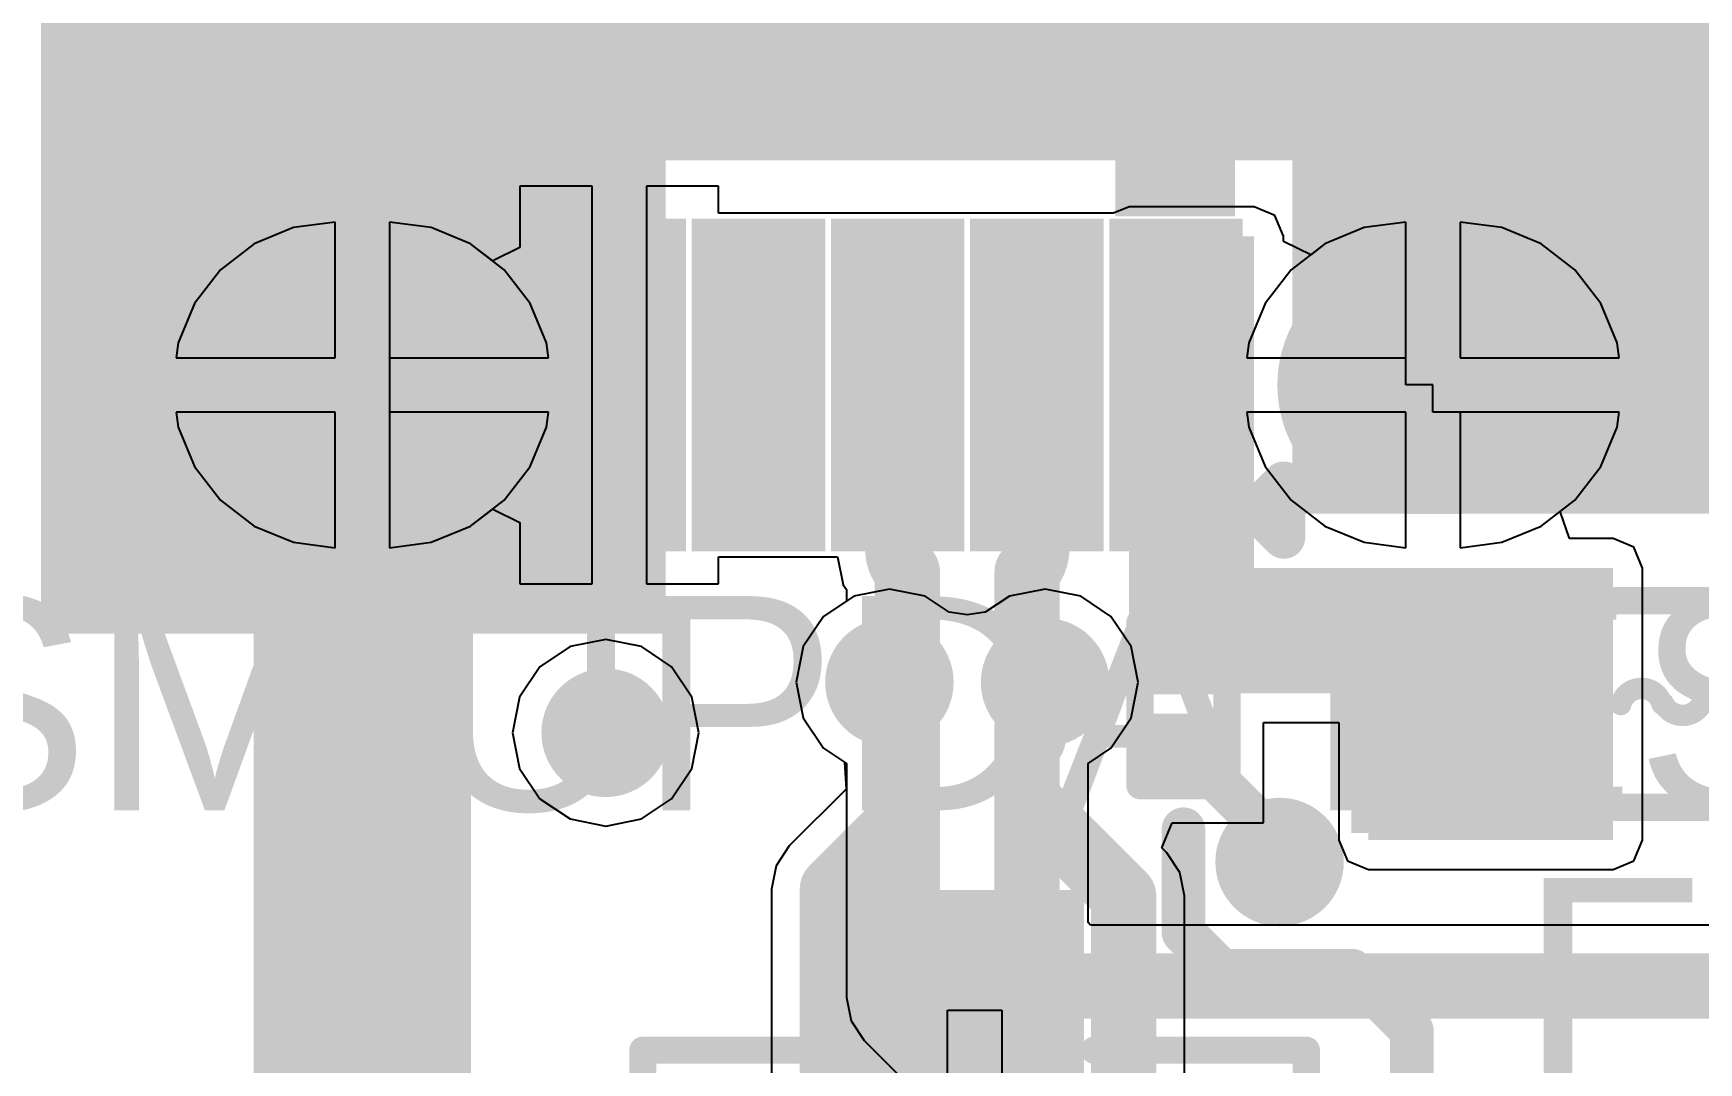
# Model space of a CAD drawing. Header units: millimetres. Extents: x -0.27 to 4.7, y -0.39 to 2.83.
# Drawn here: x 0.1525 to 0.4587, y 2.4551 to 2.6443 of the extents above; entities that cross this region are included whole.
import ezdxf

# ---------------------------------------------------------------- set-up
doc = ezdxf.new("R2010")
doc.units = ezdxf.units.MM
doc.header["$MEASUREMENT"] = 0
for name, color, linetype in [('BottomLayer', 5, 'Continuous'), ('BottomSolder', 6, 'Continuous'), ('MultiLayer', 9, 'Continuous'), ('PadHoleLayer', 156, 'Continuous'), ('TopLayer', 1, 'Continuous'), ('TopOverlay', 2, 'Continuous'), ('TopPaste', 8, 'Continuous'), ('TopSolder', 216, 'Continuous'), ('ViaHoleLayer', 16, 'Continuous')]:
    doc.layers.add(name, color=color, linetype=linetype)
doc.styles.add('Arial', font='', dxfattribs={"height": 0.2})
doc.styles.get('Arial').set_extended_font_data('Arial')

# ---------------------------------------------------------------- blocks, each defined once
blk = doc.blocks.new('10118194_0001LF__126')
at = {"layer": 'BottomLayer'}
h = blk.add_hatch(color=5, dxfattribs=at)
edge = h.paths.add_edge_path()
edge.add_arc((-0.0935039, -3.013427146321934e-19), 0.019685, 270, 450)
edge.add_line((-0.0935039, 0.019685), (-0.1033465, 0.019685))
edge.add_arc((-0.1033465, 3.013427146321934e-19), 0.019685, 90, 270)
edge.add_line((-0.1033465, -0.019685), (-0.0935039, -0.019685))
h = blk.add_hatch(color=5, dxfattribs=at)
edge = h.paths.add_edge_path()
edge.add_arc((0.1033465, -3.013427146321934e-19), 0.019685, 270, 450)
edge.add_line((0.1033465, 0.019685), (0.0935039, 0.019685))
edge.add_arc((0.0935039, 3.013427146321934e-19), 0.019685, 90, 270)
edge.add_line((0.0935039, -0.019685), (0.1033465, -0.019685))
at = {"layer": 'BottomSolder'}
h = blk.add_hatch(color=6, dxfattribs=at)
edge = h.paths.add_edge_path()
edge.add_arc((-0.0935039, -3.013427146321934e-19), 0.023685, 270, 450)
edge.add_line((-0.0935039, 0.023685), (-0.1033465, 0.023685))
edge.add_arc((-0.1033465, 3.013427146321934e-19), 0.023685, 90, 270)
edge.add_line((-0.1033465, -0.023685), (-0.0935039, -0.023685))
h = blk.add_hatch(color=6, dxfattribs=at)
edge = h.paths.add_edge_path()
edge.add_arc((0.1033465, -3.013427146321934e-19), 0.023685, 270, 450)
edge.add_line((0.1033465, 0.023685), (0.0935039, 0.023685))
edge.add_arc((0.0935039, 3.013427146321934e-19), 0.023685, 90, 270)
edge.add_line((0.0935039, -0.023685), (0.1033465, -0.023685))
at = {"layer": 'MultiLayer'}
h = blk.add_hatch(color=9, dxfattribs=at)
edge = h.paths.add_edge_path()
edge.add_arc((-0.0935039, -3.013427146321934e-19), 0.019685, 270, 450)
edge.add_line((-0.0935039, 0.019685), (-0.1033465, 0.019685))
edge.add_arc((-0.1033465, 3.013427146321934e-19), 0.019685, 90, 270)
edge.add_line((-0.1033465, -0.019685), (-0.0935039, -0.019685))
h = blk.add_hatch(color=9, dxfattribs=at)
edge = h.paths.add_edge_path()
edge.add_arc((0.1033465, -3.013427146321934e-19), 0.019685, 270, 450)
edge.add_line((0.1033465, 0.019685), (0.0935039, 0.019685))
edge.add_arc((0.0935039, 3.013427146321934e-19), 0.019685, 90, 270)
edge.add_line((0.0935039, -0.019685), (0.1033465, -0.019685))
at = {"layer": 'PadHoleLayer'}
h = blk.add_hatch(color=156, dxfattribs=at)
edge = h.paths.add_edge_path()
edge.add_arc((-0.0925196, -7.232274137044609e-19), 0.0108267, 270, 450)
edge.add_line((-0.0925196, 0.0108267), (-0.1043308, 0.0108267))
edge.add_arc((-0.1043308, 7.232274137044609e-19), 0.0108267, 90, 270)
edge.add_line((-0.1043308, -0.0108267), (-0.0925196, -0.0108267))
h = blk.add_hatch(color=156, dxfattribs=at)
edge = h.paths.add_edge_path()
edge.add_arc((0.1043308, -7.232274137044609e-19), 0.0108267, 270, 450)
edge.add_line((0.1043308, 0.0108267), (0.0925196, 0.0108267))
edge.add_arc((0.0925196, 7.232274137044609e-19), 0.0108267, 90, 270)
edge.add_line((0.0925196, -0.0108267), (0.1043308, -0.0108267))
at = {"layer": 'TopLayer'}
for points in [[(-0.0594488, 0.0265748), (-0.0429134, 0.0265748), (-0.0429134, -0.0265748), (-0.0594488, -0.0265748)], [(-0.0338582, 0.0265748), (-0.0173228, 0.0265748), (-0.0173228, -0.0265748), (-0.0338582, -0.0265748)], [(-0.0082677, 0.0265748), (0.0082677, 0.0265748), (0.0082677, -0.0265748), (-0.0082677, -0.0265748)], [(0.0173229, 0.0265748), (0.0338583, 0.0265748), (0.0338583, -0.0265748), (0.0173229, -0.0265748)], [(0.0429134, 0.0265748), (0.0594488, 0.0265748), (0.0594488, -0.0265748), (0.0429134, -0.0265748)]]:
    blk.add_hatch(color=1, dxfattribs=at).paths.add_polyline_path(points)
h = blk.add_hatch(color=1, dxfattribs=at)
edge = h.paths.add_edge_path()
edge.add_arc((-0.0935039, -3.013427146321934e-19), 0.019685, 270, 450)
edge.add_line((-0.0935039, 0.019685), (-0.1033465, 0.019685))
edge.add_arc((-0.1033465, 3.013427146321934e-19), 0.019685, 90, 270)
edge.add_line((-0.1033465, -0.019685), (-0.0935039, -0.019685))
h = blk.add_hatch(color=1, dxfattribs=at)
edge = h.paths.add_edge_path()
edge.add_arc((0.1033465, -3.013427146321934e-19), 0.019685, 270, 450)
edge.add_line((0.1033465, 0.019685), (0.0935039, 0.019685))
edge.add_arc((0.0935039, 3.013427146321934e-19), 0.019685, 90, 270)
edge.add_line((0.0935039, -0.019685), (0.1033465, -0.019685))
at = {"layer": 'TopOverlay'}
blk.add_hatch(color=2, dxfattribs=at).paths.add_polyline_path([(-0.062, -0.042), (-0.04, -0.042), (-0.04, -0.031), (-0.062, -0.031)])
at = {"layer": 'TopPaste'}
for points in [[(-0.0594488, 0.0265748), (-0.0429134, 0.0265748), (-0.0429134, -0.0265748), (-0.0594488, -0.0265748)], [(-0.0338582, 0.0265748), (-0.0173228, 0.0265748), (-0.0173228, -0.0265748), (-0.0338582, -0.0265748)], [(-0.0082677, 0.0265748), (0.0082677, 0.0265748), (0.0082677, -0.0265748), (-0.0082677, -0.0265748)], [(0.0173229, 0.0265748), (0.0338583, 0.0265748), (0.0338583, -0.0265748), (0.0173229, -0.0265748)], [(0.0429134, 0.0265748), (0.0594488, 0.0265748), (0.0594488, -0.0265748), (0.0429134, -0.0265748)]]:
    blk.add_hatch(color=8, dxfattribs=at).paths.add_polyline_path(points)
at = {"layer": 'TopSolder'}
for points in [[(-0.0634488, 0.0305748), (-0.0389134, 0.0305748), (-0.0389134, -0.0305748), (-0.0634488, -0.0305748)], [(-0.0378582, 0.0305748), (-0.0133228, 0.0305748), (-0.0133228, -0.0305748), (-0.0378582, -0.0305748)], [(-0.0122677, 0.0305748), (0.0122677, 0.0305748), (0.0122677, -0.0305748), (-0.0122677, -0.0305748)], [(0.0133229, 0.0305748), (0.0378583, 0.0305748), (0.0378583, -0.0305748), (0.0133229, -0.0305748)], [(0.0389134, 0.0305748), (0.0634488, 0.0305748), (0.0634488, -0.0305748), (0.0389134, -0.0305748)]]:
    blk.add_hatch(color=216, dxfattribs=at).paths.add_polyline_path(points)
h = blk.add_hatch(color=216, dxfattribs=at)
edge = h.paths.add_edge_path()
edge.add_arc((-0.0935039, -3.013427146321934e-19), 0.023685, 270, 450)
edge.add_line((-0.0935039, 0.023685), (-0.1033465, 0.023685))
edge.add_arc((-0.1033465, 3.013427146321934e-19), 0.023685, 90, 270)
edge.add_line((-0.1033465, -0.023685), (-0.0935039, -0.023685))
h = blk.add_hatch(color=216, dxfattribs=at)
edge = h.paths.add_edge_path()
edge.add_arc((0.1033465, -3.013427146321934e-19), 0.023685, 270, 450)
edge.add_line((0.1033465, 0.023685), (0.0935039, 0.023685))
edge.add_arc((0.0935039, 3.013427146321934e-19), 0.023685, 90, 270)
edge.add_line((0.0935039, -0.023685), (0.1033465, -0.023685))
at = {"layer": 'TopOverlay'}
for points, const_width in [([(-0.066, 0.023), (-0.071, 0.028)], 0.007874), ([(-0.071, 0.028), (-0.071, 0.018)], 0.007874), ([(-0.066, 0.023), (-0.071, 0.018)], 0.007874), ([(-0.138, 0), (-0.138, -0.061)], 0.005), ([(0.138, 0), (0.138, -0.061)], 0.005)]:
    blk.add_lwpolyline(points, dxfattribs=dict(at, const_width=const_width))
for points, const_width in [([(-0.0729685, 0.028, 1), (-0.0690315, 0.028, 1)], 0.003937), ([(-0.0729685, 0.028, 1), (-0.0690315, 0.028, 1)], 0.003937), ([(-0.0679685, 0.023, 1), (-0.0640315, 0.023, 1)], 0.003937), ([(-0.0679685, 0.023, 1), (-0.0640315, 0.023, 1)], 0.003937), ([(-0.0729685, 0.018, 1), (-0.0690315, 0.018, 1)], 0.003937), ([(-0.0729685, 0.018, 1), (-0.0690315, 0.018, 1)], 0.003937), ([(-0.13925, 0, 1), (-0.13675, 0, 1)], 0.0025), ([(0.13675, 0, 1), (0.13925, 0, 1)], 0.0025), ([(-0.13925, -0.061, 1), (-0.13675, -0.061, 1)], 0.0025), ([(0.13675, -0.061, 1), (0.13925, -0.061, 1)], 0.0025)]:
    blk.add_lwpolyline(points, format="xyb", close=True, dxfattribs=dict(at, const_width=const_width))
blk = doc.blocks.new('F____0603_138')
at = {"layer": 'TopLayer'}
for points in [[(-0.01377945, -0.01968505), (-0.05314955, -0.01968505), (-0.05314955, 0.01968505), (-0.01377945, 0.01968505)], [(0.05314965, -0.01968505), (0.01377955, -0.01968505), (0.01377955, 0.01968505), (0.05314965, 0.01968505)]]:
    blk.add_hatch(color=1, dxfattribs=at).paths.add_polyline_path(points)
at = {"layer": 'TopPaste'}
for points in [[(-0.01377945, -0.01968505), (-0.05314955, -0.01968505), (-0.05314955, 0.01968505), (-0.01377945, 0.01968505)], [(0.05314965, -0.01968505), (0.01377955, -0.01968505), (0.01377955, 0.01968505), (0.05314965, 0.01968505)]]:
    blk.add_hatch(color=8, dxfattribs=at).paths.add_polyline_path(points)
at = {"layer": 'TopSolder'}
for points in [[(-0.009779450000000004, -0.02368505), (-0.05714955, -0.02368505), (-0.05714955, 0.02368505), (-0.009779449999999997, 0.02368505)], [(0.05714965, -0.02368505), (0.009779549999999996, -0.02368505), (0.009779550000000003, 0.02368505), (0.05714965, 0.02368505)]]:
    blk.add_hatch(color=216, dxfattribs=at).paths.add_polyline_path(points)
at = {"layer": 'TopOverlay', "const_width": 0.005}
for points in [[(-0.01, 0.019), (0.01, 0.019)], [(-0.01, -0.019), (0.01, -0.019)]]:
    blk.add_lwpolyline(points, dxfattribs=at)
at = {"layer": 'TopOverlay'}
for points, const_width in [([(-0.01125, 0.019, 1), (-0.00875, 0.019, 1)], 0.0025), ([(0.00875, 0.019, 1), (0.01125, 0.019, 1)], 0.0025), ([(0.0067423, 0.0018093, 1), (0.0087107, 0.0018093, 1)], 0.0019685), ([(-0.0085964, -0.0001008, 1), (-0.006628, -0.0001008, 1)], 0.0019685), ([(-0.0009842, 0, 1), (0.0009842, 0, 1)], 0.0019685), ([(-0.0007058, 7.75e-05, 1), (0.0012626, 7.75e-05, 1)], 0.0019685), ([(-0.01125, -0.019, 1), (-0.00875, -0.019, 1)], 0.0025), ([(0.00875, -0.019, 1), (0.01125, -0.019, 1)], 0.0025)]:
    blk.add_lwpolyline(points, format="xyb", close=True, dxfattribs=dict(at, const_width=const_width))
at = {"layer": 'TopOverlay', "const_width": 0.003937}
for points in [[(-0.0076122, -0.0001008, -0.7701644861592942), (0, 0)], [(0.0077265, 0.0018093, -0.7841168953440428), (0.0002784, 7.75e-05)]]:
    blk.add_lwpolyline(points, format="xyb", dxfattribs=at)
blk = doc.blocks.new('S___23_164')
at = {"layer": 'TopLayer'}
for points in [[(-0.01614175, 0.05748035), (0.01614175, 0.05748035), (0.01614175, 0.02125985), (-0.01614175, 0.02125985)], [(-0.05354335, -0.02125985), (-0.02125985, -0.02125985), (-0.02125985, -0.05748035), (-0.05354335, -0.05748035)], [(0.02125985, -0.02125985), (0.05354335, -0.02125985), (0.05354335, -0.05748035), (0.02125985, -0.05748035)]]:
    blk.add_hatch(color=1, dxfattribs=at).paths.add_polyline_path(points)
at = {"layer": 'TopPaste'}
for points in [[(-0.01614175, 0.05748035), (0.01614175, 0.05748035), (0.01614175, 0.02125985), (-0.01614175, 0.02125985)], [(-0.05354335, -0.02125985), (-0.02125985, -0.02125985), (-0.02125985, -0.05748035), (-0.05354335, -0.05748035)], [(0.02125985, -0.02125985), (0.05354335, -0.02125985), (0.05354335, -0.05748035), (0.02125985, -0.05748035)]]:
    blk.add_hatch(color=8, dxfattribs=at).paths.add_polyline_path(points)
at = {"layer": 'TopSolder'}
for points in [[(-0.02014175, 0.06148035), (0.02014175, 0.06148035), (0.02014175, 0.01725985), (-0.02014175, 0.01725985)], [(-0.05754335, -0.01725985), (-0.01725985, -0.01725985), (-0.01725985, -0.06148035), (-0.05754335, -0.06148035)], [(0.01725985, -0.01725985), (0.05754335, -0.01725985), (0.05754335, -0.06148035), (0.01725985, -0.06148035)]]:
    blk.add_hatch(color=216, dxfattribs=at).paths.add_polyline_path(points)
at = {"layer": 'TopOverlay', "const_width": 0.005}
for points in [[(-0.061, 0.032), (-0.022, 0.032)], [(-0.061, -0.023), (-0.061, 0.032)], [(0.022, 0.032), (0.061, 0.032)], [(0.061, -0.023), (0.061, 0.032)], [(-0.013, -0.031), (0.013, -0.031)], [(-0.066, -0.051), (-0.066, -0.041)], [(-0.066, -0.041), (-0.061, -0.046)], [(-0.066, -0.051), (-0.061, -0.046)]]:
    blk.add_lwpolyline(points, dxfattribs=at)
at = {"layer": 'TopOverlay', "const_width": 0.0025}
for points in [[(-0.06225, 0.032, 1), (-0.05975, 0.032, 1)], [(-0.06225, 0.032, 1), (-0.05975, 0.032, 1)], [(-0.02325, 0.032, 1), (-0.02075, 0.032, 1)], [(0.02075, 0.032, 1), (0.02325, 0.032, 1)], [(0.05975, 0.032, 1), (0.06225, 0.032, 1)], [(0.05975, 0.032, 1), (0.06225, 0.032, 1)], [(-0.06225, -0.023, 1), (-0.05975, -0.023, 1)], [(0.05975, -0.023, 1), (0.06225, -0.023, 1)], [(-0.01425, -0.031, 1), (-0.01175, -0.031, 1)], [(0.01175, -0.031, 1), (0.01425, -0.031, 1)], [(-0.06725, -0.041, 1), (-0.06475, -0.041, 1)], [(-0.06725, -0.041, 1), (-0.06475, -0.041, 1)], [(-0.06225, -0.046, 1), (-0.05975, -0.046, 1)], [(-0.06225, -0.046, 1), (-0.05975, -0.046, 1)], [(-0.06725, -0.051, 1), (-0.06475, -0.051, 1)], [(-0.06725, -0.051, 1), (-0.06475, -0.051, 1)]]:
    blk.add_lwpolyline(points, format="xyb", close=True, dxfattribs=at)
blk = doc.blocks.new('DSN0603_2_166')
at = {"layer": 'TopLayer'}
for points in [[(-0.011811, 0.0047244), (-0.003937, 0.0047244), (-0.003937, -0.0047244), (-0.011811, -0.0047244)], [(0.003937, 0.0047244), (0.011811, 0.0047244), (0.011811, -0.0047244), (0.003937, -0.0047244)]]:
    blk.add_hatch(color=1, dxfattribs=at).paths.add_polyline_path(points)
at = {"layer": 'TopPaste'}
for points in [[(-0.011811, 0.0047244), (-0.003937, 0.0047244), (-0.003937, -0.0047244), (-0.011811, -0.0047244)], [(0.003937, 0.0047244), (0.011811, 0.0047244), (0.011811, -0.0047244), (0.003937, -0.0047244)]]:
    blk.add_hatch(color=8, dxfattribs=at).paths.add_polyline_path(points)
at = {"layer": 'TopSolder'}
for points in [[(-0.0139764, 0.0068898), (-0.0017716, 0.0068898), (-0.0017716, -0.0068898), (-0.0139764, -0.0068898)], [(0.0017716, 0.0068898), (0.0139764, 0.0068898), (0.0139764, -0.0068898), (0.0017716, -0.0068898)]]:
    blk.add_hatch(color=216, dxfattribs=at).paths.add_polyline_path(points)
at = {"layer": 'TopOverlay', "const_width": 0.005}
for points in [[(-0.015, 0.008), (0.015, 0.008)], [(-0.015, 0.008), (-0.015, -0.008)], [(0.015, 0.008), (0.015, -0.008)], [(-0.015, -0.008), (0.015, -0.008)]]:
    blk.add_lwpolyline(points, dxfattribs=at)
at = {"layer": 'TopOverlay', "const_width": 0.0025}
for points in [[(-0.01625, 0.008, 1), (-0.01375, 0.008, 1)], [(-0.01625, 0.008, 1), (-0.01375, 0.008, 1)], [(0.01375, 0.008, 1), (0.01625, 0.008, 1)], [(0.01375, 0.008, 1), (0.01625, 0.008, 1)], [(-0.01625, -0.008, 1), (-0.01375, -0.008, 1)], [(-0.01625, -0.008, 1), (-0.01375, -0.008, 1)], [(0.01375, -0.008, 1), (0.01625, -0.008, 1)], [(0.01375, -0.008, 1), (0.01625, -0.008, 1)]]:
    blk.add_lwpolyline(points, format="xyb", close=True, dxfattribs=at)

msp = doc.modelspace()

# ---------------------------------------------------------------- hatches: boundary and pattern name
at = {"layer": 'BottomLayer'}
h = msp.add_hatch(color=5, dxfattribs=at)
edge = h.paths.add_edge_path()
edge.add_arc((0.3099368, 2.525), 0.011811, 0, 360)
h = msp.add_hatch(color=5, dxfattribs=at)
edge = h.paths.add_edge_path()
edge.add_arc((0.3385588, 2.525), 0.011811, 0, 360)
h = msp.add_hatch(color=5, dxfattribs=at)
edge = h.paths.add_edge_path()
edge.add_arc((0.2577712, 2.5157166), 0.011811, 0, 360)
h = msp.add_hatch(color=5, dxfattribs=at)
edge = h.paths.add_edge_path()
edge.add_arc((0.381679, 2.4919705), 0.011811, 0, 360)
at = {"layer": 'BottomSolder'}
h = msp.add_hatch(color=6, dxfattribs=at)
edge = h.paths.add_edge_path()
edge.add_arc((0.3099368, 2.525), 0.0059055, 0, 360)
h = msp.add_hatch(color=6, dxfattribs=at)
edge = h.paths.add_edge_path()
edge.add_arc((0.3385588, 2.525), 0.0059055, 0, 360)
h = msp.add_hatch(color=6, dxfattribs=at)
edge = h.paths.add_edge_path()
edge.add_arc((0.2577712, 2.5157166), 0.0059055, 0, 360)
h = msp.add_hatch(color=6, dxfattribs=at)
edge = h.paths.add_edge_path()
edge.add_arc((0.381679, 2.4919705), 0.0059055, 0, 360)
at = {"layer": 'TopLayer'}
for points in [[(0.1539722, 2.6209486), (0.557, 2.6209486), (0.557, 2.7099486), (0.1539722, 2.7099486)], [(0.1539722, 2.5339486), (0.2688226, 2.5339486), (0.2688226, 2.6349486), (0.1539722, 2.6349486)], [(0.557, 2.6349486), (0.3840272, 2.6349486), (0.3840272, 2.556), (0.557, 2.556)], [(0.354, 2.536), (0.377, 2.536), (0.377, 2.607), (0.354, 2.607)], [(0.357, 2.525), (0.377, 2.525), (0.377, 2.606), (0.357, 2.606)], [(0.443, 2.523), (0.443, 2.546), (0.356, 2.546), (0.356, 2.523)], [(0.443, 2.545), (0.398, 2.545), (0.398, 2.496), (0.443, 2.496)]]:
    msp.add_hatch(color=1, dxfattribs=at).paths.add_polyline_path(points)
h = msp.add_hatch(color=1, dxfattribs=at)
edge = h.paths.add_edge_path()
edge.add_arc((0.3099368, 2.525), 0.011811, 0, 360)
h = msp.add_hatch(color=1, dxfattribs=at)
edge = h.paths.add_edge_path()
edge.add_arc((0.3385588, 2.525), 0.011811, 0, 360)
h = msp.add_hatch(color=1, dxfattribs=at)
edge = h.paths.add_edge_path()
edge.add_arc((0.2577712, 2.5157166), 0.011811, 0, 360)
h = msp.add_hatch(color=1, dxfattribs=at)
edge = h.paths.add_edge_path()
edge.add_arc((0.381679, 2.4919705), 0.011811, 0, 360)
at = {"layer": 'TopSolder'}
h = msp.add_hatch(color=216, dxfattribs=at)
edge = h.paths.add_edge_path()
edge.add_arc((0.3099368, 2.525), 0.0059055, 0, 360)
h = msp.add_hatch(color=216, dxfattribs=at)
edge = h.paths.add_edge_path()
edge.add_arc((0.3385588, 2.525), 0.0059055, 0, 360)
h = msp.add_hatch(color=216, dxfattribs=at)
edge = h.paths.add_edge_path()
edge.add_arc((0.2577712, 2.5157166), 0.0059055, 0, 360)
h = msp.add_hatch(color=216, dxfattribs=at)
edge = h.paths.add_edge_path()
edge.add_arc((0.381679, 2.4919705), 0.0059055, 0, 360)
at = {"layer": 'ViaHoleLayer'}
h = msp.add_hatch(color=16, dxfattribs=at)
edge = h.paths.add_edge_path()
edge.add_arc((0.3099368, 2.525), 0.0059055, 0, 360)
h = msp.add_hatch(color=16, dxfattribs=at)
edge = h.paths.add_edge_path()
edge.add_arc((0.3385588, 2.525), 0.0059055, 0, 360)
h = msp.add_hatch(color=16, dxfattribs=at)
edge = h.paths.add_edge_path()
edge.add_arc((0.2577712, 2.5157166), 0.0059055, 0, 360)
h = msp.add_hatch(color=16, dxfattribs=at)
edge = h.paths.add_edge_path()
edge.add_arc((0.381679, 2.4919705), 0.0059055, 0, 360)

# ---------------------------------------------------------------- linework, layer by layer
at = {"layer": 'BottomLayer'}
for p, q in [((0.2080274, 2.6095803), (0.2003566, 2.6085704)), ((0.2080274, 2.5846495), (0.2080274, 2.6095803)), ((0.225698, 2.6085704), (0.2180274, 2.6095802)), ((0.2180274, 2.6095802), (0.2180274, 2.5846495)), ((0.4048778, 2.6095803), (0.397207, 2.6085704)), ((0.4048778, 2.5846495), (0.4048778, 2.6095803)), ((0.4225484, 2.6085704), (0.4148778, 2.6095802)), ((0.4148778, 2.6095802), (0.4148778, 2.5846495)), ((0.2003566, 2.6085704), (0.1931354, 2.6055792)), ((0.2329192, 2.6055792), (0.225698, 2.6085704)), ((0.397207, 2.6085704), (0.3899858, 2.6055792)), ((0.4297696, 2.6055792), (0.4225484, 2.6085704)), ((0.1931354, 2.6055792), (0.1869344, 2.600821)), ((0.2391202, 2.600821), (0.2329192, 2.6055792)), ((0.3899858, 2.6055792), (0.3837848, 2.600821)), ((0.4359706, 2.600821), (0.4297696, 2.6055792)), ((0.1869344, 2.600821), (0.1821762, 2.59462)), ((0.2438784, 2.59462), (0.2391202, 2.600821)), ((0.3837848, 2.600821), (0.3790266, 2.59462)), ((0.4407288, 2.59462), (0.4359706, 2.600821)), ((0.1821762, 2.59462), (0.179185, 2.5873988)), ((0.2468696, 2.5873988), (0.2438784, 2.59462)), ((0.3790266, 2.59462), (0.3760354, 2.5873988)), ((0.44372, 2.5873988), (0.4407288, 2.59462)), ((0.179185, 2.5873988), (0.1788231, 2.5846495)), ((0.2472315, 2.5846495), (0.2468696, 2.5873988)), ((0.3760354, 2.5873988), (0.3756735, 2.5846495)), ((0.4440819, 2.5846495), (0.44372, 2.5873988)), ((0.1788231, 2.5846495), (0.2080274, 2.5846495)), ((0.2180274, 2.5846495), (0.2472315, 2.5846495)), ((0.3756735, 2.5846495), (0.4048778, 2.5846495)), ((0.4148778, 2.5846495), (0.4440819, 2.5846495)), ((0.2080274, 2.5746495), (0.178823, 2.5746495)), ((0.178823, 2.5746495), (0.179185, 2.5719)), ((0.2080274, 2.5497185), (0.2080274, 2.5746495)), ((0.2472316, 2.5746495), (0.2180274, 2.5746495)), ((0.2180274, 2.5746495), (0.2180274, 2.5497186)), ((0.2468696, 2.5719), (0.2472316, 2.5746495)), ((0.4048778, 2.5746495), (0.3756734, 2.5746495)), ((0.3756734, 2.5746495), (0.3760354, 2.5719)), ((0.4048778, 2.5497185), (0.4048778, 2.5746495)), ((0.444082, 2.5746495), (0.4148778, 2.5746495)), ((0.4148778, 2.5746495), (0.4148778, 2.5497186)), ((0.44372, 2.5719), (0.444082, 2.5746495)), ((0.179185, 2.5719), (0.1821762, 2.5646788)), ((0.2438784, 2.5646788), (0.2468696, 2.5719)), ((0.3760354, 2.5719), (0.3790266, 2.5646788)), ((0.4407288, 2.5646788), (0.44372, 2.5719)), ((0.1821762, 2.5646788), (0.1869344, 2.5584778)), ((0.2391202, 2.5584778), (0.2438784, 2.5646788)), ((0.3790266, 2.5646788), (0.3837848, 2.5584778)), ((0.4359706, 2.5584778), (0.4407288, 2.5646788)), ((0.1869344, 2.5584778), (0.1931354, 2.5537196)), ((0.2329192, 2.5537196), (0.2391202, 2.5584778)), ((0.3837848, 2.5584778), (0.3899858, 2.5537196)), ((0.4297696, 2.5537196), (0.4359706, 2.5584778)), ((0.1931354, 2.5537196), (0.2003566, 2.5507284)), ((0.225698, 2.5507284), (0.2329192, 2.5537196)), ((0.3899858, 2.5537196), (0.397207, 2.5507284)), ((0.4225484, 2.5507284), (0.4297696, 2.5537196)), ((0.2003566, 2.5507284), (0.2080274, 2.5497185)), ((0.2180274, 2.5497186), (0.225698, 2.5507284)), ((0.397207, 2.5507284), (0.4048778, 2.5497185)), ((0.4148778, 2.5497186), (0.4225484, 2.5507284)), ((0.3099368, 2.5421403), (0.3033775, 2.5408356)), ((0.3164961, 2.5408356), (0.3099368, 2.5421403)), ((0.3385588, 2.5421403), (0.3319995, 2.5408356)), ((0.3451181, 2.5408356), (0.3385588, 2.5421403)), ((0.3033775, 2.5408356), (0.2978168, 2.53712)), ((0.3209289, 2.5378737), (0.3164961, 2.5408356)), ((0.3319995, 2.5408356), (0.3275667, 2.5378737)), ((0.3506788, 2.53712), (0.3451181, 2.5408356)), ((0.2978168, 2.53712), (0.2941012, 2.5315593)), ((0.3242478, 2.5374197), (0.3209289, 2.5378737)), ((0.3275667, 2.5378737), (0.3242478, 2.5374197)), ((0.3543944, 2.5315593), (0.3506788, 2.53712)), ((0.2577712, 2.5328569), (0.2512119, 2.5315522)), ((0.2643305, 2.5315522), (0.2577712, 2.5328569)), ((0.2512119, 2.5315522), (0.2456512, 2.5278366)), ((0.2698912, 2.5278366), (0.2643305, 2.5315522)), ((0.2941012, 2.5315593), (0.2927965, 2.525)), ((0.3556991, 2.525), (0.3543944, 2.5315593)), ((0.2456512, 2.5278366), (0.2419356, 2.5222759)), ((0.2736068, 2.5222759), (0.2698912, 2.5278366)), ((0.2927965, 2.525), (0.2941012, 2.5184407)), ((0.3543944, 2.5184407), (0.3556991, 2.525)), ((0.2419356, 2.5222759), (0.2406309, 2.5157166)), ((0.2749115, 2.5157166), (0.2736068, 2.5222759)), ((0.2941012, 2.5184407), (0.2978168, 2.51288)), ((0.3506788, 2.51288), (0.3543944, 2.5184407)), ((0.2406309, 2.5157166), (0.2419356, 2.5091573)), ((0.2736068, 2.5091573), (0.2749115, 2.5157166)), ((0.2978168, 2.51288), (0.3020323, 2.5100632)), ((0.3464633, 2.5100632), (0.3506788, 2.51288)), ((0.2419356, 2.5091573), (0.2456512, 2.5035966)), ((0.2698912, 2.5035966), (0.2736068, 2.5091573)), ((0.3020323, 2.5100632), (0.3020323, 2.4670769)), ((0.3464633, 2.4808347), (0.3464633, 2.5100632)), ((0.2456512, 2.5035966), (0.2512119, 2.499881)), ((0.2643305, 2.499881), (0.2698912, 2.5035966)), ((0.2512119, 2.499881), (0.2577712, 2.4985763)), ((0.2577712, 2.4985763), (0.2643305, 2.499881)), ((0.3469229, 2.480375), (0.3464633, 2.4808347)), ((0.7470826, 2.480375), (0.3469229, 2.480375)), ((0.3020323, 2.4670769), (0.3020322, 2.4670764)), ((0.3020322, 2.4670764), (0.302886, 2.4627844)), ((0.302886, 2.4627844), (0.3053172, 2.4591458)), ((0.3053172, 2.4591458), (0.3252339, 2.4392292))]:
    msp.add_line(p, q, dxfattribs=at)
at = {"layer": 'BottomLayer', "const_width": 0.012}
for points in [[(0.3099368, 2.525, -0.198912367379658), (0.3132478, 2.5170065)], [(0.3352478, 2.5170065, -0.198912367379658), (0.3385588, 2.525)]]:
    msp.add_lwpolyline(points, format="xyb", dxfattribs=at)
at = {"layer": 'BottomLayer', "const_width": 0.006}
for points in [[(0.3069368, 2.525, 1), (0.3129368, 2.525, 1)], [(0.3355588, 2.525, 1), (0.3415588, 2.525, 1)], [(0.3102478, 2.5170065, 1), (0.3162478, 2.5170065, 1)], [(0.3102478, 2.5170065, 1), (0.3162478, 2.5170065, 1)], [(0.3322478, 2.5170065, 1), (0.3382478, 2.5170065, 1)], [(0.3322478, 2.5170065, 1), (0.3382478, 2.5170065, 1)], [(0.3322478, 2.476189, 1), (0.3382478, 2.476189, 1)], [(0.3322478, 2.476189, 1), (0.3382478, 2.476189, 1)], [(0.3392773, 2.4691595, 1), (0.3452773, 2.4691595, 1)], [(0.3392773, 2.4691595, 1), (0.3452773, 2.4691595, 1)], [(0.3102478, 2.4670764, 1), (0.3162478, 2.4670764, 1)], [(0.3102478, 2.4670764, 1), (0.3162478, 2.4670764, 1)]]:
    msp.add_lwpolyline(points, format="xyb", close=True, dxfattribs=at)
at = {"layer": 'BottomLayer', "const_width": 0.012}
for points in [[(0.3132478, 2.4670764), (0.3132478, 2.5170065)], [(0.3352478, 2.476189), (0.3352478, 2.5170065)], [(0.3352478, 2.476189), (0.3422773, 2.4691595)], [(0.3422773, 2.4691595), (0.7470831, 2.4691595)], [(0.3132478, 2.4670764), (0.3331647, 2.4471595)]]:
    msp.add_lwpolyline(points, dxfattribs=at)
at = {"layer": 'TopLayer'}
for p, q in [((0.2552714, 2.6162242), (0.2420037, 2.6162242)), ((0.2420037, 2.6162242), (0.2420037, 2.6049108)), ((0.2552714, 2.5796494), (0.2552714, 2.6162242)), ((0.2785391, 2.6162242), (0.2652714, 2.6162242)), ((0.2652714, 2.6162242), (0.2652714, 2.5796494)), ((0.2785391, 2.6112242), (0.2785391, 2.6162242)), ((0.354, 2.612412), (0.3511323, 2.6112242)), ((0.377, 2.612412), (0.354, 2.612412)), ((0.3808269, 2.6108269), (0.377, 2.612412)), ((0.2080274, 2.6095803), (0.2003566, 2.6085704)), ((0.2080274, 2.5846495), (0.2080274, 2.6095803)), ((0.225698, 2.6085704), (0.2180274, 2.6095802)), ((0.2180274, 2.6095802), (0.2180274, 2.5796495)), ((0.3511323, 2.6112242), (0.2785391, 2.6112242)), ((0.382412, 2.607), (0.3808269, 2.6108269)), ((0.4048778, 2.6095803), (0.397207, 2.6085704)), ((0.4048778, 2.5796495), (0.4048778, 2.6095803)), ((0.4225484, 2.6085704), (0.4148778, 2.6095802)), ((0.4148778, 2.6095802), (0.4148778, 2.5846495)), ((0.2003566, 2.6085704), (0.1931354, 2.6055792)), ((0.2329192, 2.6055792), (0.225698, 2.6085704)), ((0.382412, 2.60607), (0.382412, 2.607)), ((0.3825437, 2.6059369), (0.382412, 2.60607)), ((0.387412, 2.6036043), (0.3825437, 2.6059369)), ((0.397207, 2.6085704), (0.3899858, 2.6055792)), ((0.4297696, 2.6055792), (0.4225484, 2.6085704)), ((0.1931354, 2.6055792), (0.1869344, 2.600821)), ((0.2370037, 2.6024451), (0.2329192, 2.6055792)), ((0.2420037, 2.6049108), (0.2370037, 2.6024451)), ((0.3899858, 2.6055792), (0.387412, 2.6036043)), ((0.4359706, 2.600821), (0.4297696, 2.6055792)), ((0.1869344, 2.600821), (0.1821762, 2.59462)), ((0.4407288, 2.59462), (0.4359706, 2.600821)), ((0.1821762, 2.59462), (0.179185, 2.5873988)), ((0.44372, 2.5873988), (0.4407288, 2.59462)), ((0.179185, 2.5873988), (0.1788231, 2.5846495)), ((0.4440819, 2.5846495), (0.44372, 2.5873988)), ((0.1788231, 2.5846495), (0.2080274, 2.5846495)), ((0.4148778, 2.5846495), (0.4440819, 2.5846495)), ((0.2180274, 2.5796495), (0.2180274, 2.5497186)), ((0.2552714, 2.5430746), (0.2552714, 2.5796494)), ((0.2652714, 2.5796494), (0.2652714, 2.5430746)), ((0.4098778, 2.5796495), (0.4048778, 2.5796495)), ((0.4098778, 2.5746495), (0.4098778, 2.5796495)), ((0.2080274, 2.5746495), (0.178823, 2.5746495)), ((0.178823, 2.5746495), (0.179185, 2.5719)), ((0.2080274, 2.5497185), (0.2080274, 2.5746495)), ((0.444082, 2.5746495), (0.4098778, 2.5746495)), ((0.44372, 2.5719), (0.444082, 2.5746495)), ((0.179185, 2.5719), (0.1821762, 2.5646788)), ((0.4407288, 2.5646788), (0.44372, 2.5719)), ((0.1821762, 2.5646788), (0.1869344, 2.5584778)), ((0.4359706, 2.5584778), (0.4407288, 2.5646788)), ((0.1869344, 2.5584778), (0.1931354, 2.5537196)), ((0.2329192, 2.5537196), (0.2370037, 2.5568537)), ((0.2370037, 2.5568537), (0.2420037, 2.554388)), ((0.4332784, 2.556412), (0.4359706, 2.5584778)), ((0.1931354, 2.5537196), (0.2003566, 2.5507284)), ((0.225698, 2.5507284), (0.2329192, 2.5537196)), ((0.2420037, 2.554388), (0.2420037, 2.5430746)), ((0.4349757, 2.551412), (0.4332784, 2.556412)), ((0.2003566, 2.5507284), (0.2080274, 2.5497185)), ((0.2180274, 2.5497186), (0.225698, 2.5507284)), ((0.443, 2.551412), (0.4349757, 2.551412)), ((0.4468269, 2.5498269), (0.443, 2.551412)), ((0.2785391, 2.5430746), (0.2785391, 2.5480746)), ((0.2785391, 2.5480746), (0.300423, 2.5480746)), ((0.300423, 2.5480746), (0.3014464, 2.5429299)), ((0.448412, 2.546), (0.4468269, 2.5498269)), ((0.448412, 2.496), (0.448412, 2.546)), ((0.2420037, 2.5430746), (0.2552714, 2.5430746)), ((0.2652714, 2.5430746), (0.2785391, 2.5430746)), ((0.3014464, 2.5429299), (0.3020323, 2.542053)), ((0.3020323, 2.542053), (0.3020323, 2.5399368)), ((0.3020323, 2.5399368), (0.2978168, 2.53712)), ((0.2978168, 2.53712), (0.2941012, 2.5315593)), ((0.2577712, 2.5328569), (0.2512119, 2.5315522)), ((0.2643305, 2.5315522), (0.2577712, 2.5328569)), ((0.2512119, 2.5315522), (0.2456512, 2.5278366)), ((0.2698912, 2.5278366), (0.2643305, 2.5315522)), ((0.2941012, 2.5315593), (0.2927965, 2.525)), ((0.2456512, 2.5278366), (0.2419356, 2.5222759)), ((0.2736068, 2.5222759), (0.2698912, 2.5278366)), ((0.2927965, 2.525), (0.2941012, 2.5184407)), ((0.2419356, 2.5222759), (0.2406309, 2.5157166)), ((0.2749115, 2.5157166), (0.2736068, 2.5222759)), ((0.2941012, 2.5184407), (0.2978168, 2.51288)), ((0.3787244, 2.499189), (0.3787244, 2.517588)), ((0.3787244, 2.517588), (0.392588, 2.517588)), ((0.392588, 2.517588), (0.392588, 2.496)), ((0.2406309, 2.5157166), (0.2419356, 2.5091573)), ((0.2736068, 2.5091573), (0.2749115, 2.5157166)), ((0.2978168, 2.51288), (0.3016939, 2.5102894)), ((0.2419356, 2.5091573), (0.2456512, 2.5035966)), ((0.2698912, 2.5035966), (0.2736068, 2.5091573)), ((0.3016939, 2.5102894), (0.3019687, 2.5053659)), ((0.3019687, 2.5053659), (0.291526, 2.4949232)), ((0.2456512, 2.5035966), (0.2512119, 2.499881)), ((0.2643305, 2.499881), (0.2698912, 2.5035966)), ((0.2512119, 2.499881), (0.2577712, 2.4985763)), ((0.2577712, 2.4985763), (0.2643305, 2.499881)), ((0.3600244, 2.4945696), (0.3619379, 2.499189)), ((0.3619379, 2.499189), (0.3787244, 2.499189)), ((0.392588, 2.496), (0.3941731, 2.4921731)), ((0.4468269, 2.4921731), (0.448412, 2.496)), ((0.291526, 2.4949232), (0.2890948, 2.4912846)), ((0.3609306, 2.4936634), (0.3600244, 2.4945696)), ((0.3633618, 2.4900248), (0.3609306, 2.4936634)), ((0.2890948, 2.4912846), (0.288241, 2.4869926)), ((0.3642156, 2.4857328), (0.3633618, 2.4900248)), ((0.3941731, 2.4921731), (0.398, 2.490588)), ((0.398, 2.490588), (0.443, 2.490588)), ((0.443, 2.490588), (0.4468269, 2.4921731)), ((0.288241, 2.4869926), (0.2882411, 2.4869921)), ((0.2882411, 2.4869921), (0.2882411, 2.4372938)), ((0.3642155, 2.4857323), (0.3642156, 2.4857328)), ((0.3642155, 2.4342523), (0.3642155, 2.4857323)), ((0.3205984, 2.43663), (0.3205984, 2.4647402)), ((0.3205984, 2.4647402), (0.3305984, 2.4647402)), ((0.3305984, 2.4647402), (0.3305984, 2.43663))]:
    msp.add_line(p, q, dxfattribs=at)
for points, const_width in [([(0.3114525, 2.5496135), (0.3114525, 2.5796494)], 0.012), ([(0.3114525, 2.5796494), (0.3132478, 2.5778541)], 0.012), ([(0.3352478, 2.5778542), (0.337043, 2.5796494)], 0.012), ([(0.337043, 2.5496134), (0.337043, 2.5796494)], 0.012), ([(0.2130273, 2.3264605), (0.2130273, 2.5636494)], 0.04), ([(0.2102778, 2.5663989), (0.2130273, 2.5636494)], 0.025), ([(0.3132478, 2.5329935), (0.3132478, 2.5452793)], 0.012), ([(0.3352478, 2.5329935), (0.3352478, 2.5452794)], 0.012), ([(0.3363351, 2.5227763), (0.3385588, 2.525)], 0.012), ([(0.3363351, 2.5145584), (0.3363351, 2.5227763)], 0.012), ([(0.3132478, 2.5007838), (0.3132478, 2.5170065)], 0.012), ([(0.3352478, 2.5134711), (0.3363351, 2.5145584)], 0.012), ([(0.3352478, 2.503485), (0.3352478, 2.5134711)], 0.012), ([(0.364, 2.513126), (0.3646614, 2.513126)], 0.008), ([(0.3646614, 2.513126), (0.3647244, 2.513063)], 0.008), ([(0.3647244, 2.5124016), (0.3647244, 2.513063)], 0.008), ([(0.3647244, 2.5124016), (0.381679, 2.495447)], 0.008), ([(0.3352478, 2.503485), (0.353, 2.4857328)], 0.012), ([(0.2994566, 2.4869926), (0.3132478, 2.5007838)], 0.012), ([(0.381679, 2.4919705), (0.381679, 2.495447)], 0.008), ([(0.2994566, 2.4372938), (0.2994566, 2.4869926)], 0.012), ([(0.353, 2.4342523), (0.353, 2.4857328)], 0.012), ([(0.325, 2.424), (0.325, 2.4601418)], 0.02)]:
    msp.add_lwpolyline(points, dxfattribs=dict(at, const_width=const_width))
for points, const_width in [([(0.3084525, 2.5796494, 1), (0.3144525, 2.5796494, 1)], 0.006), ([(0.3084525, 2.5796494, 1), (0.3144525, 2.5796494, 1)], 0.006), ([(0.334043, 2.5796494, 1), (0.340043, 2.5796494, 1)], 0.006), ([(0.334043, 2.5796494, 1), (0.340043, 2.5796494, 1)], 0.006), ([(0.2030273, 2.5636494, 1), (0.2230273, 2.5636494, 1)], 0.02), ([(0.3102478, 2.5778541, 1), (0.3162478, 2.5778541, 1)], 0.006), ([(0.3322478, 2.5778542, 1), (0.3382478, 2.5778542, 1)], 0.006), ([(0.2040278, 2.5663989, 1), (0.2165278, 2.5663989, 1)], 0.0125), ([(0.2067773, 2.5636494, 1), (0.2192773, 2.5636494, 1)], 0.0125), ([(0.3084525, 2.5496135, 1), (0.3144525, 2.5496135, 1)], 0.006), ([(0.3084525, 2.5496135, 1), (0.3144525, 2.5496135, 1)], 0.006), ([(0.334043, 2.5496134, 1), (0.340043, 2.5496134, 1)], 0.006), ([(0.334043, 2.5496134, 1), (0.340043, 2.5496134, 1)], 0.006), ([(0.3102478, 2.5452793, 1), (0.3162478, 2.5452793, 1)], 0.006), ([(0.3102478, 2.5452793, 1), (0.3162478, 2.5452793, 1)], 0.006), ([(0.3322478, 2.5452794, 1), (0.3382478, 2.5452794, 1)], 0.006), ([(0.3322478, 2.5452794, 1), (0.3382478, 2.5452794, 1)], 0.006), ([(0.3102478, 2.5329935, 1), (0.3162478, 2.5329935, 1)], 0.006), ([(0.3102478, 2.5329935, 1), (0.3162478, 2.5329935, 1)], 0.006), ([(0.3322478, 2.5329935, 1), (0.3382478, 2.5329935, 1)], 0.006), ([(0.3322478, 2.5329935, 1), (0.3382478, 2.5329935, 1)], 0.006), ([(0.3069368, 2.525, 1), (0.3129368, 2.525, 1)], 0.006), ([(0.3069368, 2.525, 1), (0.3129368, 2.525, 1)], 0.006), ([(0.3355588, 2.525, 1), (0.3415588, 2.525, 1)], 0.006), ([(0.3355588, 2.525, 1), (0.3415588, 2.525, 1)], 0.006), ([(0.3333351, 2.5227763, 1), (0.3393351, 2.5227763, 1)], 0.006), ([(0.3333351, 2.5227763, 1), (0.3393351, 2.5227763, 1)], 0.006), ([(0.3102478, 2.5170065, 1), (0.3162478, 2.5170065, 1)], 0.006), ([(0.3102478, 2.5170065, 1), (0.3162478, 2.5170065, 1)], 0.006), ([(0.3333351, 2.5145584, 1), (0.3393351, 2.5145584, 1)], 0.006), ([(0.3333351, 2.5145584, 1), (0.3393351, 2.5145584, 1)], 0.006), ([(0.3322478, 2.5134711, 1), (0.3382478, 2.5134711, 1)], 0.006), ([(0.3322478, 2.5134711, 1), (0.3382478, 2.5134711, 1)], 0.006), ([(0.362, 2.513126, 1), (0.366, 2.513126, 1)], 0.004), ([(0.3626614, 2.513126, 1), (0.3666614, 2.513126, 1)], 0.004), ([(0.3626614, 2.513126, 1), (0.3666614, 2.513126, 1)], 0.004), ([(0.3627244, 2.513063, 1), (0.3667244, 2.513063, 1)], 0.004), ([(0.3627244, 2.513063, 1), (0.3667244, 2.513063, 1)], 0.004), ([(0.3627244, 2.5124016, 1), (0.3667244, 2.5124016, 1)], 0.004), ([(0.3627244, 2.5124016, 1), (0.3667244, 2.5124016, 1)], 0.004), ([(0.3322478, 2.503485, 1), (0.3382478, 2.503485, 1)], 0.006), ([(0.3322478, 2.503485, 1), (0.3382478, 2.503485, 1)], 0.006), ([(0.3102478, 2.5007838, 1), (0.3162478, 2.5007838, 1)], 0.006), ([(0.3102478, 2.5007838, 1), (0.3162478, 2.5007838, 1)], 0.006), ([(0.379679, 2.495447, 1), (0.383679, 2.495447, 1)], 0.004), ([(0.379679, 2.495447, 1), (0.383679, 2.495447, 1)], 0.004), ([(0.379679, 2.4919705, 1), (0.383679, 2.4919705, 1)], 0.004), ([(0.2964566, 2.4869926, 1), (0.3024566, 2.4869926, 1)], 0.006), ([(0.2964566, 2.4869926, 1), (0.3024566, 2.4869926, 1)], 0.006), ([(0.35, 2.4857328, 1), (0.356, 2.4857328, 1)], 0.006), ([(0.35, 2.4857328, 1), (0.356, 2.4857328, 1)], 0.006), ([(0.32, 2.4601418, 1), (0.33, 2.4601418, 1)], 0.01)]:
    msp.add_lwpolyline(points, format="xyb", close=True, dxfattribs=dict(at, const_width=const_width))
at = {"layer": 'TopLayer', "const_width": 0.012}
for points in [[(0.3132478, 2.5452793, -0.198912367379658), (0.3114525, 2.5496135)], [(0.337043, 2.5496134, -0.1989123004128073), (0.3352478, 2.5452794)], [(0.3132478, 2.5329935, -0.198912367379658), (0.3099368, 2.525)], [(0.3385588, 2.525, -0.198912367379658), (0.3352478, 2.5329935)], [(0.3099368, 2.525, -0.198912367379658), (0.3132478, 2.5170065)]]:
    msp.add_lwpolyline(points, format="xyb", dxfattribs=at)
at = {"layer": 'TopOverlay', "const_width": 0.008}
for points in [[(0.364, 2.479), (0.364, 2.498)], [(0.364, 2.479), (0.371, 2.472)], [(0.371, 2.472), (0.395, 2.472)], [(0.395, 2.472), (0.406, 2.461)], [(0.406, 2.447), (0.406, 2.461)]]:
    msp.add_lwpolyline(points, dxfattribs=at)
at = {"layer": 'TopOverlay', "const_width": 0.004}
for points in [[(0.362, 2.498, 1), (0.366, 2.498, 1)], [(0.362, 2.479, 1), (0.366, 2.479, 1)], [(0.362, 2.479, 1), (0.366, 2.479, 1)], [(0.369, 2.472, 1), (0.373, 2.472, 1)], [(0.369, 2.472, 1), (0.373, 2.472, 1)], [(0.393, 2.472, 1), (0.397, 2.472, 1)], [(0.393, 2.472, 1), (0.397, 2.472, 1)], [(0.404, 2.461, 1), (0.408, 2.461, 1)], [(0.404, 2.461, 1), (0.408, 2.461, 1)]]:
    msp.add_lwpolyline(points, format="xyb", close=True, dxfattribs=at)

# ---------------------------------------------------------------- block references
for name, p, rotation in [('10118194_0001LF__126', (0.3114525, 2.5796494), 180), ('DSN0603_2_166', (0.364, 2.521), 90)]:
    msp.add_blockref(name, p, dxfattribs=dict(rotation=rotation))
for name, p in [('F____0603_138', (0.452, 2.521)), ('S___23_164', (0.3255984, 2.4253701))]:
    msp.add_blockref(name, p)

# ---------------------------------------------------------------- texts
at = {"layer": 'TopOverlay', "style": 'Arial'}
for s, height, p in [('GSM UPDATES', 0.0393701, (0.0834393, 2.5014732)), ('F2', 0.04, (0.4256775, 2.4490065))]:
    msp.add_text(s, height=height, dxfattribs=at).set_placement(p)

doc.saveas('drawing.dxf')
